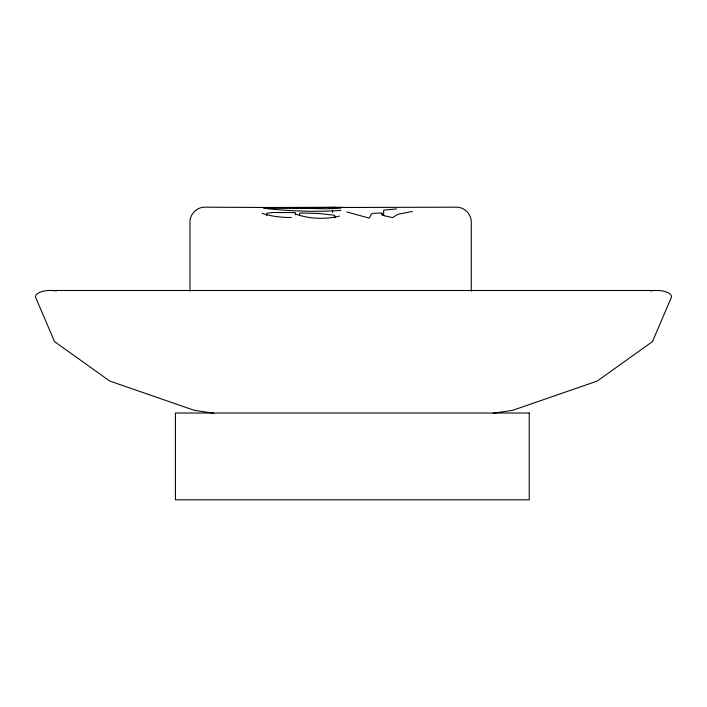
<?xml version="1.0" encoding="UTF-8"?>
<svg xmlns="http://www.w3.org/2000/svg" width="707" height="707" viewBox="0 0 707 707"><rect width="100%" height="100%" fill="white"/><g stroke="black" fill="none" stroke-linecap="round" stroke-linejoin="round"><path stroke-width="1.06" d="M332.511 212.188L332.511 210.05L332.502 212.153M412.243 211.464L397.917 214.309L392.571 217.597L384.299 215.768L381.533 213.859M339.457 216.086C325.777 219.683 308.614 218.896 295.34 213.956M340.88 210.333C315.331 212.268 288.969 211.101 263.49 208.265M291.275 217.517C281.669 217.526 271.179 216.43 262.058 213.337M396.53 208.927L383.698 210.103L383.654 215.494M340.88 208.141L326.714 208.777L302.322 208.344M267.962 208.22L301.977 208.326M341.755 207.266L312.37 207.708L204.04 207.178C196.511 207.522 190.042 214.221 189.953 221.768L189.953 291.178M650.652 290.939L653.657 290.489M493.106 413.277L512.575 410.36L597.221 381.064L652.464 341.596L671.65 296.71L670.722 294.554L668.062 292.645L663.988 291.24L658.977 290.489L48.023 290.489L43.012 291.24L38.938 292.645L36.278 294.554L35.35 296.71L54.536 341.596L109.779 381.064L194.425 410.36L213.894 413.277M336.735 207.505L457.19 207.178C464.72 207.522 471.189 214.221 471.277 221.768L471.277 291.178M269.464 207.513L335.684 207.257M328.295 207.787L335.745 208.052M53.343 290.489L56.348 290.939M346.854 211.994L369.337 218.127L371.378 213.991L373.093 213.311L381.639 213.028L382.151 213.187L382.151 215.326M334.906 217.924L334.844 215.582L333.881 215.167L318.477 213.452L300.714 213.019L299.635 213.258L299.582 215.511M295.34 214.751L295.34 212.613L273.07 212.48L266.892 213.222L266.601 215.617M529.243 413.021L175.433 413.021L175.433 499.822L529.243 499.822L529.243 413.021"/></g></svg>
